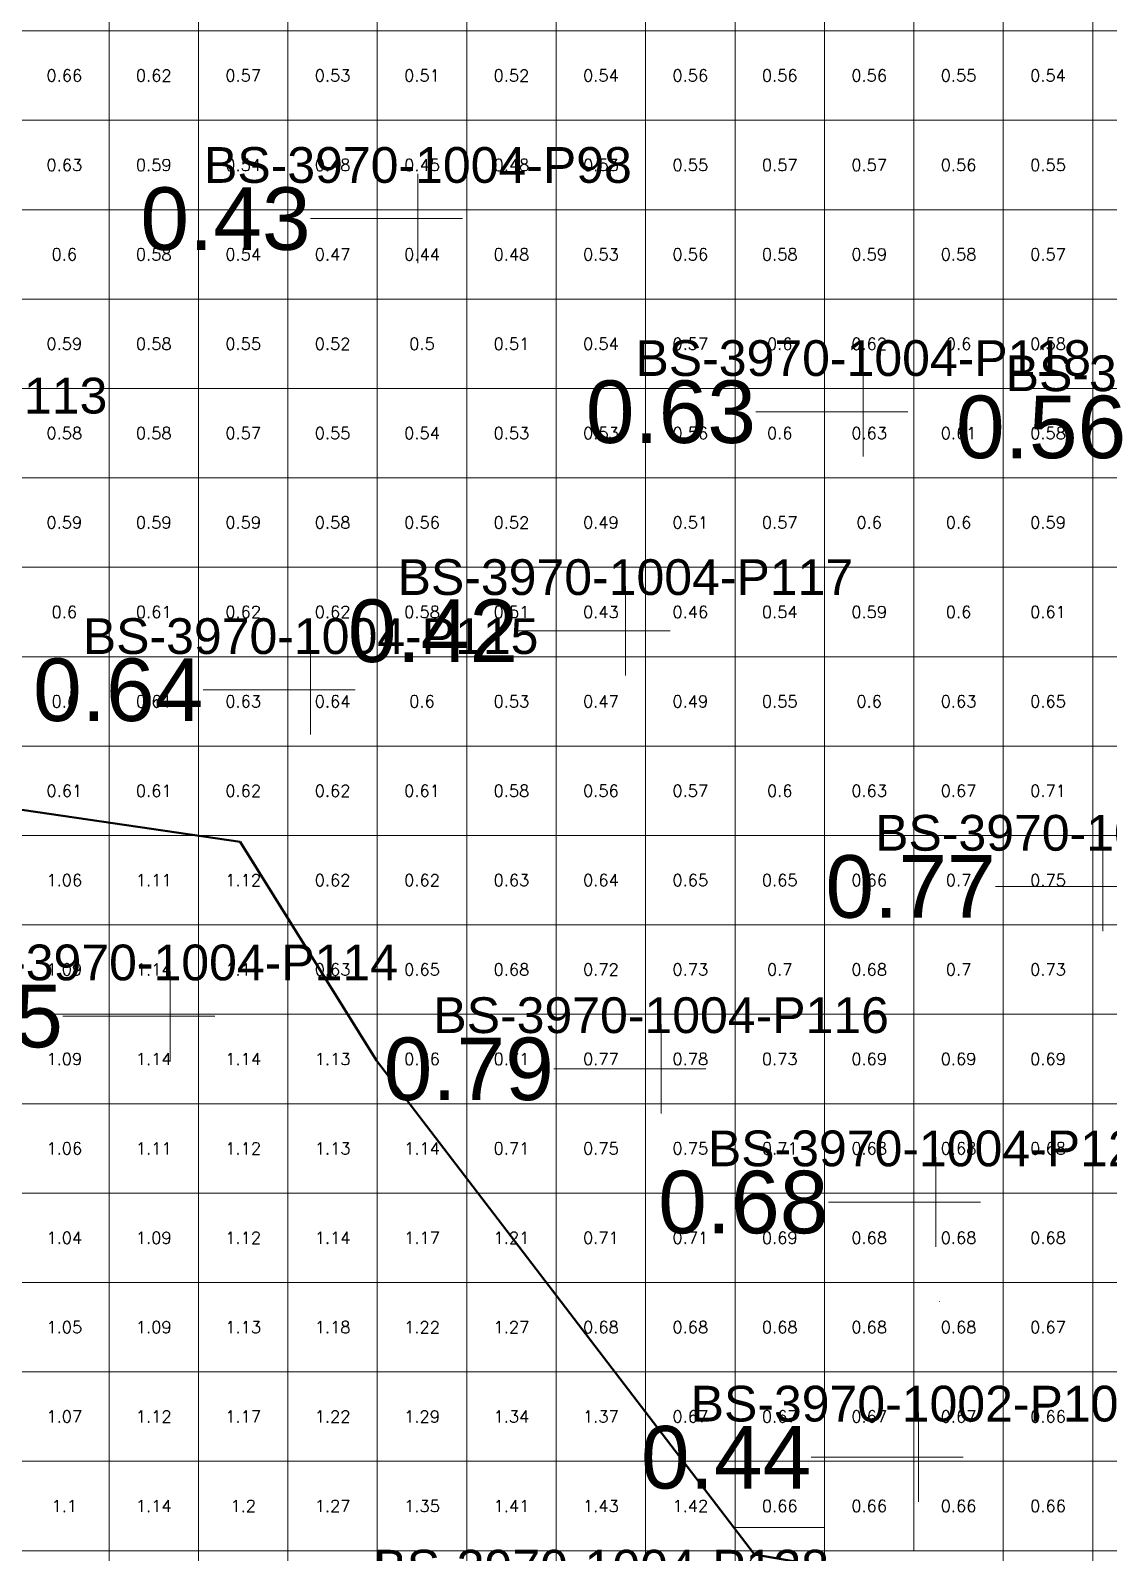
# Model space of a CAD drawing. Header units: inches. Extents: x 469775 to 470079, y 4349683 to 4349873.
# Drawn here: x 469829.49 to 469841.54, y 4349745.12 to 4349762.14 of the extents above; entities that cross this region are included whole.
import ezdxf
from ezdxf.enums import TextEntityAlignment as Align

# ---------------------------------------------------------------- set-up
doc = ezdxf.new("R2010")
doc.units = ezdxf.units.IN
doc.header["$MEASUREMENT"] = 0
for name, color, linetype, lineweight in [('点', 7, 'Continuous', 0), ('爆区方格网', 7, 'Continuous', 0), ('线条', 7, 'Continuous', 0), ('钻孔', 7, 'Continuous', 0)]:
    doc.layers.add(name, color=color, linetype=linetype, lineweight=lineweight)
doc.styles.add('3dmine_textStyle_1', font='txt.shx', dxfattribs={"height": 1, "bigfont": 'gbcbig.shx'})
doc.styles.add('3dmine_textStyle_2', font='arial.ttf', dxfattribs={"height": 1})

msp = doc.modelspace()

# ---------------------------------------------------------------- hatches: boundary and pattern name
at = {"layer": '钻孔', "linetype": 'Continuous', "lineweight": 0, "true_color": 0x808080, "extrusion": (0, 1, 0)}
for points in [[(-469834.82, 3959.75), (-469833.82, 3959.75), (-469833.82, 3972.75), (-469834.82, 3972.75)], [(-469837.14, 3960.41), (-469836.14, 3960.41), (-469836.14, 3972.41), (-469837.14, 3972.41)], [(-469840.417, 3960.388), (-469839.417, 3960.388), (-469839.417, 3972.388), (-469840.417, 3972.388)]]:
    msp.add_hatch(color=8, dxfattribs=at).paths.add_polyline_path(points, flags=0)
at = {"layer": '钻孔', "linetype": 'Continuous', "lineweight": 0, "true_color": 0x00ffff, "extrusion": (0, 1, 0)}
for points in [[(-469839.8, 3959.6), (-469838.8, 3959.6), (-469838.8, 3972.6), (-469839.8, 3972.6)], [(-469833.62, 3960.09), (-469832.62, 3960.09), (-469832.62, 3973.09), (-469833.62, 3973.09)], [(-469842.48, 3960.38), (-469841.48, 3960.38), (-469841.48, 3972.38), (-469842.48, 3972.38)], [(-469837.54, 3959.97), (-469836.54, 3959.97), (-469836.54, 3972.97), (-469837.54, 3972.97)], [(-469840.61, 3960.49), (-469839.61, 3960.49), (-469839.61, 3972.49), (-469840.61, 3972.49)]]:
    msp.add_hatch(color=4, dxfattribs=at).paths.add_polyline_path(points, flags=0)
at = {"layer": '钻孔', "linetype": 'Continuous', "lineweight": 0, "true_color": 0x0000ff, "extrusion": (0, 1, 0)}
msp.add_hatch(color=5, dxfattribs=at).paths.add_polyline_path([(-469832.05, 3959.78), (-469831.05, 3959.78), (-469831.05, 3972.78), (-469832.05, 3972.78)], flags=0)

# ---------------------------------------------------------------- linework, layer by layer
at = {"color": 5, "linetype": 'Continuous', "lineweight": 50, "elevation": 1987.297}
msp.add_lwpolyline([(469808.467, 4349758.645), (469817.134, 4349758.797), (469824.272, 4349756.124), (469828.701, 4349753.527), (469831.831, 4349753.068), (469833.358, 4349750.622), (469837.582, 4349745.099), (469842.228, 4349744.294), (469848.28, 4349752.862), (469855.658, 4349756.452), (469851.682, 4349759.72), (469853.994, 4349765.649), (469852.242, 4349767.401), (469842.005, 4349764.839), (469836.359, 4349766.411), (469832.229, 4349766.357), (469826.099, 4349763.33), (469820.476, 4349762.487), (469821.961, 4349767.803), (469817.208, 4349769.309), (469811.803, 4349766.383), (469805.674, 4349763.484)], dxfattribs=at)
at = {"color": 5, "linetype": 'Continuous', "lineweight": 0, "elevation": 1987.297}
msp.add_lwpolyline([(469808.467, 4349758.645), (469806.711, 4349755.398), (469810.454, 4349754.359), (469815.661, 4349753.368), (469816.901, 4349750.392), (469820.435, 4349748.718), (469826.447, 4349749.059), (469830.409, 4349743.046), (469833.538, 4349743.132), (469836.404, 4349743.299), (469837.582, 4349745.099), (469833.358, 4349750.622), (469831.831, 4349753.068), (469828.701, 4349753.527), (469824.551, 4349755.961), (469819.322, 4349757.977), (469817.134, 4349758.797), (469808.467, 4349758.645), (469808.467, 4349758.645)], dxfattribs=at)
at = {"color": 7, "linetype": 'Continuous', "lineweight": 0, "elevation": 1992.432}
msp.add_lwpolyline([(469839.653, 4349747.928), (469839.649, 4349747.929)], dxfattribs=at)
at = {"layer": '点', "color": 138, "linetype": 'Continuous', "lineweight": 0, "true_color": 0x004c4c}
for points, elevation in [([(469833.82, 4349759.54), (469833.82, 4349760.54)], 3972.75), ([(469834.32, 4349760.04), (469833.32, 4349760.04)], 3972.75), ([(469838.8, 4349757.38), (469838.8, 4349758.38)], 3972.6), ([(469839.3, 4349757.88), (469838.3, 4349757.88)], 3972.6), ([(469836.14, 4349754.93), (469836.14, 4349755.93)], 3972.41), ([(469836.64, 4349755.43), (469835.64, 4349755.43)], 3972.41), ([(469832.62, 4349754.27), (469832.62, 4349755.27)], 3973.09), ([(469833.12, 4349754.77), (469832.12, 4349754.77)], 3973.09), ([(469841.48, 4349752.07), (469841.48, 4349753.07)], 3972.38), ([(469841.98, 4349752.57), (469840.98, 4349752.57)], 3972.38), ([(469831.05, 4349750.62), (469831.05, 4349751.62)], 3972.78), ([(469831.55, 4349751.12), (469830.55, 4349751.12)], 3972.78), ([(469836.54, 4349750.03), (469836.54, 4349751.03)], 3972.97), ([(469837.04, 4349750.53), (469836.04, 4349750.53)], 3972.97), ([(469839.61, 4349748.54), (469839.61, 4349749.54)], 3972.49), ([(469840.11, 4349749.04), (469839.11, 4349749.04)], 3972.49), ([(469839.417, 4349745.685), (469839.417, 4349746.685)], 3972.388), ([(469839.917, 4349746.185), (469838.917, 4349746.185)], 3972.388)]:
    msp.add_lwpolyline(points, dxfattribs=dict(at, elevation=elevation))
at = {"layer": '爆区方格网', "color": 4, "linetype": 'Continuous', "lineweight": 0, "true_color": 0x00ffff, "elevation": 3972.76}
for points in [[(469830.366, 4349762.14), (469829.366, 4349762.14), (469829.366, 4349763.14), (469830.366, 4349763.14), (469830.366, 4349762.14)], [(469830.366, 4349758.14), (469829.366, 4349758.14), (469829.366, 4349759.14), (469830.366, 4349759.14), (469830.366, 4349758.14)], [(469830.366, 4349757.14), (469829.366, 4349757.14), (469829.366, 4349758.14), (469830.366, 4349758.14), (469830.366, 4349757.14)], [(469831.366, 4349757.14), (469830.366, 4349757.14), (469830.366, 4349758.14), (469831.366, 4349758.14), (469831.366, 4349757.14)], [(469832.366, 4349757.14), (469831.366, 4349757.14), (469831.366, 4349758.14), (469832.366, 4349758.14), (469832.366, 4349757.14)], [(469830.366, 4349756.14), (469829.366, 4349756.14), (469829.366, 4349757.14), (469830.366, 4349757.14), (469830.366, 4349756.14)], [(469831.366, 4349756.14), (469830.366, 4349756.14), (469830.366, 4349757.14), (469831.366, 4349757.14), (469831.366, 4349756.14)], [(469832.366, 4349756.14), (469831.366, 4349756.14), (469831.366, 4349757.14), (469832.366, 4349757.14), (469832.366, 4349756.14)], [(469833.366, 4349756.14), (469832.366, 4349756.14), (469832.366, 4349757.14), (469833.366, 4349757.14), (469833.366, 4349756.14)], [(469830.366, 4349755.14), (469829.366, 4349755.14), (469829.366, 4349756.14), (469830.366, 4349756.14), (469830.366, 4349755.14)], [(469831.366, 4349755.14), (469830.366, 4349755.14), (469830.366, 4349756.14), (469831.366, 4349756.14), (469831.366, 4349755.14)], [(469832.366, 4349755.14), (469831.366, 4349755.14), (469831.366, 4349756.14), (469832.366, 4349756.14), (469832.366, 4349755.14)], [(469833.366, 4349755.14), (469832.366, 4349755.14), (469832.366, 4349756.14), (469833.366, 4349756.14), (469833.366, 4349755.14)], [(469830.366, 4349754.14), (469829.366, 4349754.14), (469829.366, 4349755.14), (469830.366, 4349755.14), (469830.366, 4349754.14)], [(469831.366, 4349754.14), (469830.366, 4349754.14), (469830.366, 4349755.14), (469831.366, 4349755.14), (469831.366, 4349754.14)], [(469832.366, 4349754.14), (469831.366, 4349754.14), (469831.366, 4349755.14), (469832.366, 4349755.14), (469832.366, 4349754.14)], [(469833.366, 4349754.14), (469832.366, 4349754.14), (469832.366, 4349755.14), (469833.366, 4349755.14), (469833.366, 4349754.14)], [(469830.366, 4349753.14), (469829.366, 4349753.14), (469829.366, 4349754.14), (469830.366, 4349754.14), (469830.366, 4349753.14)], [(469831.366, 4349753.14), (469830.366, 4349753.14), (469830.366, 4349754.14), (469831.366, 4349754.14), (469831.366, 4349753.14)], [(469832.366, 4349753.14), (469831.366, 4349753.14), (469831.366, 4349754.14), (469832.366, 4349754.14), (469832.366, 4349753.14)], [(469833.366, 4349753.14), (469832.366, 4349753.14), (469832.366, 4349754.14), (469833.366, 4349754.14), (469833.366, 4349753.14)], [(469833.366, 4349752.14), (469832.366, 4349752.14), (469832.366, 4349753.14), (469833.366, 4349753.14), (469833.366, 4349752.14)], [(469833.366, 4349751.14), (469832.366, 4349751.14), (469832.366, 4349752.14), (469833.366, 4349752.14), (469833.366, 4349751.14)], [(469834.366, 4349750.14), (469833.366, 4349750.14), (469833.366, 4349751.14), (469834.366, 4349751.14), (469834.366, 4349750.14)], [(469835.366, 4349750.14), (469834.366, 4349750.14), (469834.366, 4349751.14), (469835.366, 4349751.14), (469835.366, 4349750.14)], [(469836.366, 4349750.14), (469835.366, 4349750.14), (469835.366, 4349751.14), (469836.366, 4349751.14), (469836.366, 4349750.14)], [(469837.366, 4349750.14), (469836.366, 4349750.14), (469836.366, 4349751.14), (469837.366, 4349751.14), (469837.366, 4349750.14)], [(469838.366, 4349750.14), (469837.366, 4349750.14), (469837.366, 4349751.14), (469838.366, 4349751.14), (469838.366, 4349750.14)], [(469839.366, 4349750.14), (469838.366, 4349750.14), (469838.366, 4349751.14), (469839.366, 4349751.14), (469839.366, 4349750.14)], [(469840.366, 4349750.14), (469839.366, 4349750.14), (469839.366, 4349751.14), (469840.366, 4349751.14), (469840.366, 4349750.14)], [(469841.366, 4349750.14), (469840.366, 4349750.14), (469840.366, 4349751.14), (469841.366, 4349751.14), (469841.366, 4349750.14)], [(469835.366, 4349749.14), (469834.366, 4349749.14), (469834.366, 4349750.14), (469835.366, 4349750.14), (469835.366, 4349749.14)], [(469836.366, 4349749.14), (469835.366, 4349749.14), (469835.366, 4349750.14), (469836.366, 4349750.14), (469836.366, 4349749.14)], [(469837.366, 4349749.14), (469836.366, 4349749.14), (469836.366, 4349750.14), (469837.366, 4349750.14), (469837.366, 4349749.14)], [(469838.366, 4349749.14), (469837.366, 4349749.14), (469837.366, 4349750.14), (469838.366, 4349750.14), (469838.366, 4349749.14)], [(469839.366, 4349749.14), (469838.366, 4349749.14), (469838.366, 4349750.14), (469839.366, 4349750.14), (469839.366, 4349749.14)], [(469840.366, 4349749.14), (469839.366, 4349749.14), (469839.366, 4349750.14), (469840.366, 4349750.14), (469840.366, 4349749.14)], [(469841.366, 4349749.14), (469840.366, 4349749.14), (469840.366, 4349750.14), (469841.366, 4349750.14), (469841.366, 4349749.14)], [(469842.366, 4349749.14), (469841.366, 4349749.14), (469841.366, 4349750.14), (469842.366, 4349750.14), (469842.366, 4349749.14)], [(469836.366, 4349748.14), (469835.366, 4349748.14), (469835.366, 4349749.14), (469836.366, 4349749.14), (469836.366, 4349748.14)], [(469837.366, 4349748.14), (469836.366, 4349748.14), (469836.366, 4349749.14), (469837.366, 4349749.14), (469837.366, 4349748.14)], [(469838.366, 4349748.14), (469837.366, 4349748.14), (469837.366, 4349749.14), (469838.366, 4349749.14), (469838.366, 4349748.14)], [(469839.366, 4349748.14), (469838.366, 4349748.14), (469838.366, 4349749.14), (469839.366, 4349749.14), (469839.366, 4349748.14)], [(469840.366, 4349748.14), (469839.366, 4349748.14), (469839.366, 4349749.14), (469840.366, 4349749.14), (469840.366, 4349748.14)], [(469841.366, 4349748.14), (469840.366, 4349748.14), (469840.366, 4349749.14), (469841.366, 4349749.14), (469841.366, 4349748.14)], [(469842.366, 4349748.14), (469841.366, 4349748.14), (469841.366, 4349749.14), (469842.366, 4349749.14), (469842.366, 4349748.14)], [(469836.366, 4349747.14), (469835.366, 4349747.14), (469835.366, 4349748.14), (469836.366, 4349748.14), (469836.366, 4349747.14)], [(469837.366, 4349747.14), (469836.366, 4349747.14), (469836.366, 4349748.14), (469837.366, 4349748.14), (469837.366, 4349747.14)], [(469838.366, 4349747.14), (469837.366, 4349747.14), (469837.366, 4349748.14), (469838.366, 4349748.14), (469838.366, 4349747.14)], [(469839.366, 4349747.14), (469838.366, 4349747.14), (469838.366, 4349748.14), (469839.366, 4349748.14), (469839.366, 4349747.14)], [(469840.366, 4349747.14), (469839.366, 4349747.14), (469839.366, 4349748.14), (469840.366, 4349748.14), (469840.366, 4349747.14)], [(469841.366, 4349747.14), (469840.366, 4349747.14), (469840.366, 4349748.14), (469841.366, 4349748.14), (469841.366, 4349747.14)], [(469842.366, 4349747.14), (469841.366, 4349747.14), (469841.366, 4349748.14), (469842.366, 4349748.14), (469842.366, 4349747.14)], [(469837.366, 4349746.14), (469836.366, 4349746.14), (469836.366, 4349747.14), (469837.366, 4349747.14), (469837.366, 4349746.14)], [(469838.366, 4349746.14), (469837.366, 4349746.14), (469837.366, 4349747.14), (469838.366, 4349747.14), (469838.366, 4349746.14)], [(469839.366, 4349746.14), (469838.366, 4349746.14), (469838.366, 4349747.14), (469839.366, 4349747.14), (469839.366, 4349746.14)], [(469840.366, 4349746.14), (469839.366, 4349746.14), (469839.366, 4349747.14), (469840.366, 4349747.14), (469840.366, 4349746.14)], [(469841.366, 4349746.14), (469840.366, 4349746.14), (469840.366, 4349747.14), (469841.366, 4349747.14), (469841.366, 4349746.14)], [(469842.366, 4349746.14), (469841.366, 4349746.14), (469841.366, 4349747.14), (469842.366, 4349747.14), (469842.366, 4349746.14)], [(469838.366, 4349745.14), (469837.366, 4349745.14), (469837.366, 4349746.14), (469838.366, 4349746.14), (469838.366, 4349745.14)], [(469839.366, 4349745.14), (469838.366, 4349745.14), (469838.366, 4349746.14), (469839.366, 4349746.14), (469839.366, 4349745.14)], [(469840.366, 4349745.14), (469839.366, 4349745.14), (469839.366, 4349746.14), (469840.366, 4349746.14), (469840.366, 4349745.14)], [(469841.366, 4349745.14), (469840.366, 4349745.14), (469840.366, 4349746.14), (469841.366, 4349746.14), (469841.366, 4349745.14)], [(469842.366, 4349745.14), (469841.366, 4349745.14), (469841.366, 4349746.14), (469842.366, 4349746.14), (469842.366, 4349745.14)], [(469841.366, 4349744.443), (469840.366, 4349744.616), (469840.366, 4349745.14), (469841.366, 4349745.14), (469841.366, 4349744.443)], [(469842.366, 4349744.49), (469842.228, 4349744.294), (469841.366, 4349744.443), (469841.366, 4349745.14), (469842.366, 4349745.14), (469842.366, 4349744.49)]]:
    msp.add_lwpolyline(points, dxfattribs=at)
at = {"layer": '爆区方格网', "color": 4, "linetype": 'Continuous', "lineweight": 0, "elevation": 3972.76}
for points in [[(469831.366, 4349762.14), (469830.366, 4349762.14), (469830.366, 4349763.14), (469831.366, 4349763.14), (469831.366, 4349762.14)], [(469832.366, 4349762.14), (469831.366, 4349762.14), (469831.366, 4349763.14), (469832.366, 4349763.14), (469832.366, 4349762.14)], [(469833.366, 4349762.14), (469832.366, 4349762.14), (469832.366, 4349763.14), (469833.366, 4349763.14), (469833.366, 4349762.14)], [(469834.366, 4349762.14), (469833.366, 4349762.14), (469833.366, 4349763.14), (469834.366, 4349763.14), (469834.366, 4349762.14)], [(469835.366, 4349762.14), (469834.366, 4349762.14), (469834.366, 4349763.14), (469835.366, 4349763.14), (469835.366, 4349762.14)], [(469836.366, 4349762.14), (469835.366, 4349762.14), (469835.366, 4349763.14), (469836.366, 4349763.14), (469836.366, 4349762.14)], [(469837.366, 4349762.14), (469836.366, 4349762.14), (469836.366, 4349763.14), (469837.366, 4349763.14), (469837.366, 4349762.14)], [(469838.366, 4349762.14), (469837.366, 4349762.14), (469837.366, 4349763.14), (469838.366, 4349763.14), (469838.366, 4349762.14)], [(469839.366, 4349762.14), (469838.366, 4349762.14), (469838.366, 4349763.14), (469839.366, 4349763.14), (469839.366, 4349762.14)], [(469840.366, 4349762.14), (469839.366, 4349762.14), (469839.366, 4349763.14), (469840.366, 4349763.14), (469840.366, 4349762.14)], [(469841.366, 4349762.14), (469840.366, 4349762.14), (469840.366, 4349763.14), (469841.366, 4349763.14), (469841.366, 4349762.14)], [(469842.366, 4349762.14), (469841.366, 4349762.14), (469841.366, 4349763.14), (469842.366, 4349763.14), (469842.366, 4349762.14)], [(469830.366, 4349761.14), (469829.366, 4349761.14), (469829.366, 4349762.14), (469830.366, 4349762.14), (469830.366, 4349761.14)], [(469831.366, 4349761.14), (469830.366, 4349761.14), (469830.366, 4349762.14), (469831.366, 4349762.14), (469831.366, 4349761.14)], [(469832.366, 4349761.14), (469831.366, 4349761.14), (469831.366, 4349762.14), (469832.366, 4349762.14), (469832.366, 4349761.14)], [(469833.366, 4349761.14), (469832.366, 4349761.14), (469832.366, 4349762.14), (469833.366, 4349762.14), (469833.366, 4349761.14)], [(469834.366, 4349761.14), (469833.366, 4349761.14), (469833.366, 4349762.14), (469834.366, 4349762.14), (469834.366, 4349761.14)], [(469835.366, 4349761.14), (469834.366, 4349761.14), (469834.366, 4349762.14), (469835.366, 4349762.14), (469835.366, 4349761.14)], [(469836.366, 4349761.14), (469835.366, 4349761.14), (469835.366, 4349762.14), (469836.366, 4349762.14), (469836.366, 4349761.14)], [(469837.366, 4349761.14), (469836.366, 4349761.14), (469836.366, 4349762.14), (469837.366, 4349762.14), (469837.366, 4349761.14)], [(469838.366, 4349761.14), (469837.366, 4349761.14), (469837.366, 4349762.14), (469838.366, 4349762.14), (469838.366, 4349761.14)], [(469839.366, 4349761.14), (469838.366, 4349761.14), (469838.366, 4349762.14), (469839.366, 4349762.14), (469839.366, 4349761.14)], [(469840.366, 4349761.14), (469839.366, 4349761.14), (469839.366, 4349762.14), (469840.366, 4349762.14), (469840.366, 4349761.14)], [(469841.366, 4349761.14), (469840.366, 4349761.14), (469840.366, 4349762.14), (469841.366, 4349762.14), (469841.366, 4349761.14)], [(469842.366, 4349761.14), (469841.366, 4349761.14), (469841.366, 4349762.14), (469842.366, 4349762.14), (469842.366, 4349761.14)], [(469830.366, 4349760.14), (469829.366, 4349760.14), (469829.366, 4349761.14), (469830.366, 4349761.14), (469830.366, 4349760.14)], [(469831.366, 4349760.14), (469830.366, 4349760.14), (469830.366, 4349761.14), (469831.366, 4349761.14), (469831.366, 4349760.14)], [(469832.366, 4349760.14), (469831.366, 4349760.14), (469831.366, 4349761.14), (469832.366, 4349761.14), (469832.366, 4349760.14)], [(469833.366, 4349760.14), (469832.366, 4349760.14), (469832.366, 4349761.14), (469833.366, 4349761.14), (469833.366, 4349760.14)], [(469834.366, 4349760.14), (469833.366, 4349760.14), (469833.366, 4349761.14), (469834.366, 4349761.14), (469834.366, 4349760.14)], [(469835.366, 4349760.14), (469834.366, 4349760.14), (469834.366, 4349761.14), (469835.366, 4349761.14), (469835.366, 4349760.14)], [(469836.366, 4349760.14), (469835.366, 4349760.14), (469835.366, 4349761.14), (469836.366, 4349761.14), (469836.366, 4349760.14)], [(469837.366, 4349760.14), (469836.366, 4349760.14), (469836.366, 4349761.14), (469837.366, 4349761.14), (469837.366, 4349760.14)], [(469838.366, 4349760.14), (469837.366, 4349760.14), (469837.366, 4349761.14), (469838.366, 4349761.14), (469838.366, 4349760.14)], [(469839.366, 4349760.14), (469838.366, 4349760.14), (469838.366, 4349761.14), (469839.366, 4349761.14), (469839.366, 4349760.14)], [(469840.366, 4349760.14), (469839.366, 4349760.14), (469839.366, 4349761.14), (469840.366, 4349761.14), (469840.366, 4349760.14)], [(469841.366, 4349760.14), (469840.366, 4349760.14), (469840.366, 4349761.14), (469841.366, 4349761.14), (469841.366, 4349760.14)], [(469842.366, 4349760.14), (469841.366, 4349760.14), (469841.366, 4349761.14), (469842.366, 4349761.14), (469842.366, 4349760.14)], [(469830.366, 4349759.14), (469829.366, 4349759.14), (469829.366, 4349760.14), (469830.366, 4349760.14), (469830.366, 4349759.14)], [(469831.366, 4349759.14), (469830.366, 4349759.14), (469830.366, 4349760.14), (469831.366, 4349760.14), (469831.366, 4349759.14)], [(469832.366, 4349759.14), (469831.366, 4349759.14), (469831.366, 4349760.14), (469832.366, 4349760.14), (469832.366, 4349759.14)], [(469833.366, 4349759.14), (469832.366, 4349759.14), (469832.366, 4349760.14), (469833.366, 4349760.14), (469833.366, 4349759.14)], [(469834.366, 4349759.14), (469833.366, 4349759.14), (469833.366, 4349760.14), (469834.366, 4349760.14), (469834.366, 4349759.14)], [(469835.366, 4349759.14), (469834.366, 4349759.14), (469834.366, 4349760.14), (469835.366, 4349760.14), (469835.366, 4349759.14)], [(469836.366, 4349759.14), (469835.366, 4349759.14), (469835.366, 4349760.14), (469836.366, 4349760.14), (469836.366, 4349759.14)], [(469837.366, 4349759.14), (469836.366, 4349759.14), (469836.366, 4349760.14), (469837.366, 4349760.14), (469837.366, 4349759.14)], [(469838.366, 4349759.14), (469837.366, 4349759.14), (469837.366, 4349760.14), (469838.366, 4349760.14), (469838.366, 4349759.14)], [(469839.366, 4349759.14), (469838.366, 4349759.14), (469838.366, 4349760.14), (469839.366, 4349760.14), (469839.366, 4349759.14)], [(469840.366, 4349759.14), (469839.366, 4349759.14), (469839.366, 4349760.14), (469840.366, 4349760.14), (469840.366, 4349759.14)], [(469841.366, 4349759.14), (469840.366, 4349759.14), (469840.366, 4349760.14), (469841.366, 4349760.14), (469841.366, 4349759.14)], [(469842.366, 4349759.14), (469841.366, 4349759.14), (469841.366, 4349760.14), (469842.366, 4349760.14), (469842.366, 4349759.14)], [(469831.366, 4349758.14), (469830.366, 4349758.14), (469830.366, 4349759.14), (469831.366, 4349759.14), (469831.366, 4349758.14)], [(469832.366, 4349758.14), (469831.366, 4349758.14), (469831.366, 4349759.14), (469832.366, 4349759.14), (469832.366, 4349758.14)], [(469833.366, 4349758.14), (469832.366, 4349758.14), (469832.366, 4349759.14), (469833.366, 4349759.14), (469833.366, 4349758.14)], [(469834.366, 4349758.14), (469833.366, 4349758.14), (469833.366, 4349759.14), (469834.366, 4349759.14), (469834.366, 4349758.14)], [(469835.366, 4349758.14), (469834.366, 4349758.14), (469834.366, 4349759.14), (469835.366, 4349759.14), (469835.366, 4349758.14)], [(469836.366, 4349758.14), (469835.366, 4349758.14), (469835.366, 4349759.14), (469836.366, 4349759.14), (469836.366, 4349758.14)], [(469837.366, 4349758.14), (469836.366, 4349758.14), (469836.366, 4349759.14), (469837.366, 4349759.14), (469837.366, 4349758.14)], [(469838.366, 4349758.14), (469837.366, 4349758.14), (469837.366, 4349759.14), (469838.366, 4349759.14), (469838.366, 4349758.14)], [(469839.366, 4349758.14), (469838.366, 4349758.14), (469838.366, 4349759.14), (469839.366, 4349759.14), (469839.366, 4349758.14)], [(469840.366, 4349758.14), (469839.366, 4349758.14), (469839.366, 4349759.14), (469840.366, 4349759.14), (469840.366, 4349758.14)], [(469841.366, 4349758.14), (469840.366, 4349758.14), (469840.366, 4349759.14), (469841.366, 4349759.14), (469841.366, 4349758.14)], [(469842.366, 4349758.14), (469841.366, 4349758.14), (469841.366, 4349759.14), (469842.366, 4349759.14), (469842.366, 4349758.14)], [(469833.366, 4349757.14), (469832.366, 4349757.14), (469832.366, 4349758.14), (469833.366, 4349758.14), (469833.366, 4349757.14)], [(469834.366, 4349757.14), (469833.366, 4349757.14), (469833.366, 4349758.14), (469834.366, 4349758.14), (469834.366, 4349757.14)], [(469835.366, 4349757.14), (469834.366, 4349757.14), (469834.366, 4349758.14), (469835.366, 4349758.14), (469835.366, 4349757.14)], [(469836.366, 4349757.14), (469835.366, 4349757.14), (469835.366, 4349758.14), (469836.366, 4349758.14), (469836.366, 4349757.14)], [(469837.366, 4349757.14), (469836.366, 4349757.14), (469836.366, 4349758.14), (469837.366, 4349758.14), (469837.366, 4349757.14)], [(469838.366, 4349757.14), (469837.366, 4349757.14), (469837.366, 4349758.14), (469838.366, 4349758.14), (469838.366, 4349757.14)], [(469839.366, 4349757.14), (469838.366, 4349757.14), (469838.366, 4349758.14), (469839.366, 4349758.14), (469839.366, 4349757.14)], [(469840.366, 4349757.14), (469839.366, 4349757.14), (469839.366, 4349758.14), (469840.366, 4349758.14), (469840.366, 4349757.14)], [(469841.366, 4349757.14), (469840.366, 4349757.14), (469840.366, 4349758.14), (469841.366, 4349758.14), (469841.366, 4349757.14)], [(469842.366, 4349757.14), (469841.366, 4349757.14), (469841.366, 4349758.14), (469842.366, 4349758.14), (469842.366, 4349757.14)], [(469834.366, 4349756.14), (469833.366, 4349756.14), (469833.366, 4349757.14), (469834.366, 4349757.14), (469834.366, 4349756.14)], [(469835.366, 4349756.14), (469834.366, 4349756.14), (469834.366, 4349757.14), (469835.366, 4349757.14), (469835.366, 4349756.14)], [(469836.366, 4349756.14), (469835.366, 4349756.14), (469835.366, 4349757.14), (469836.366, 4349757.14), (469836.366, 4349756.14)], [(469837.366, 4349756.14), (469836.366, 4349756.14), (469836.366, 4349757.14), (469837.366, 4349757.14), (469837.366, 4349756.14)], [(469838.366, 4349756.14), (469837.366, 4349756.14), (469837.366, 4349757.14), (469838.366, 4349757.14), (469838.366, 4349756.14)], [(469839.366, 4349756.14), (469838.366, 4349756.14), (469838.366, 4349757.14), (469839.366, 4349757.14), (469839.366, 4349756.14)], [(469840.366, 4349756.14), (469839.366, 4349756.14), (469839.366, 4349757.14), (469840.366, 4349757.14), (469840.366, 4349756.14)], [(469841.366, 4349756.14), (469840.366, 4349756.14), (469840.366, 4349757.14), (469841.366, 4349757.14), (469841.366, 4349756.14)], [(469842.366, 4349756.14), (469841.366, 4349756.14), (469841.366, 4349757.14), (469842.366, 4349757.14), (469842.366, 4349756.14)], [(469834.366, 4349755.14), (469833.366, 4349755.14), (469833.366, 4349756.14), (469834.366, 4349756.14), (469834.366, 4349755.14)], [(469835.366, 4349755.14), (469834.366, 4349755.14), (469834.366, 4349756.14), (469835.366, 4349756.14), (469835.366, 4349755.14)], [(469836.366, 4349755.14), (469835.366, 4349755.14), (469835.366, 4349756.14), (469836.366, 4349756.14), (469836.366, 4349755.14)], [(469837.366, 4349755.14), (469836.366, 4349755.14), (469836.366, 4349756.14), (469837.366, 4349756.14), (469837.366, 4349755.14)], [(469838.366, 4349755.14), (469837.366, 4349755.14), (469837.366, 4349756.14), (469838.366, 4349756.14), (469838.366, 4349755.14)], [(469839.366, 4349755.14), (469838.366, 4349755.14), (469838.366, 4349756.14), (469839.366, 4349756.14), (469839.366, 4349755.14)], [(469840.366, 4349755.14), (469839.366, 4349755.14), (469839.366, 4349756.14), (469840.366, 4349756.14), (469840.366, 4349755.14)], [(469841.366, 4349755.14), (469840.366, 4349755.14), (469840.366, 4349756.14), (469841.366, 4349756.14), (469841.366, 4349755.14)], [(469842.366, 4349755.14), (469841.366, 4349755.14), (469841.366, 4349756.14), (469842.366, 4349756.14), (469842.366, 4349755.14)], [(469834.366, 4349754.14), (469833.366, 4349754.14), (469833.366, 4349755.14), (469834.366, 4349755.14), (469834.366, 4349754.14)], [(469835.366, 4349754.14), (469834.366, 4349754.14), (469834.366, 4349755.14), (469835.366, 4349755.14), (469835.366, 4349754.14)], [(469836.366, 4349754.14), (469835.366, 4349754.14), (469835.366, 4349755.14), (469836.366, 4349755.14), (469836.366, 4349754.14)], [(469837.366, 4349754.14), (469836.366, 4349754.14), (469836.366, 4349755.14), (469837.366, 4349755.14), (469837.366, 4349754.14)], [(469838.366, 4349754.14), (469837.366, 4349754.14), (469837.366, 4349755.14), (469838.366, 4349755.14), (469838.366, 4349754.14)], [(469839.366, 4349754.14), (469838.366, 4349754.14), (469838.366, 4349755.14), (469839.366, 4349755.14), (469839.366, 4349754.14)], [(469840.366, 4349754.14), (469839.366, 4349754.14), (469839.366, 4349755.14), (469840.366, 4349755.14), (469840.366, 4349754.14)], [(469841.366, 4349754.14), (469840.366, 4349754.14), (469840.366, 4349755.14), (469841.366, 4349755.14), (469841.366, 4349754.14)], [(469842.366, 4349754.14), (469841.366, 4349754.14), (469841.366, 4349755.14), (469842.366, 4349755.14), (469842.366, 4349754.14)], [(469834.366, 4349753.14), (469833.366, 4349753.14), (469833.366, 4349754.14), (469834.366, 4349754.14), (469834.366, 4349753.14)], [(469835.366, 4349753.14), (469834.366, 4349753.14), (469834.366, 4349754.14), (469835.366, 4349754.14), (469835.366, 4349753.14)], [(469836.366, 4349753.14), (469835.366, 4349753.14), (469835.366, 4349754.14), (469836.366, 4349754.14), (469836.366, 4349753.14)], [(469837.366, 4349753.14), (469836.366, 4349753.14), (469836.366, 4349754.14), (469837.366, 4349754.14), (469837.366, 4349753.14)], [(469838.366, 4349753.14), (469837.366, 4349753.14), (469837.366, 4349754.14), (469838.366, 4349754.14), (469838.366, 4349753.14)], [(469839.366, 4349753.14), (469838.366, 4349753.14), (469838.366, 4349754.14), (469839.366, 4349754.14), (469839.366, 4349753.14)], [(469840.366, 4349753.14), (469839.366, 4349753.14), (469839.366, 4349754.14), (469840.366, 4349754.14), (469840.366, 4349753.14)], [(469841.366, 4349753.14), (469840.366, 4349753.14), (469840.366, 4349754.14), (469841.366, 4349754.14), (469841.366, 4349753.14)], [(469842.366, 4349753.14), (469841.366, 4349753.14), (469841.366, 4349754.14), (469842.366, 4349754.14), (469842.366, 4349753.14)], [(469834.366, 4349752.14), (469833.366, 4349752.14), (469833.366, 4349753.14), (469834.366, 4349753.14), (469834.366, 4349752.14)], [(469835.366, 4349752.14), (469834.366, 4349752.14), (469834.366, 4349753.14), (469835.366, 4349753.14), (469835.366, 4349752.14)], [(469836.366, 4349752.14), (469835.366, 4349752.14), (469835.366, 4349753.14), (469836.366, 4349753.14), (469836.366, 4349752.14)], [(469837.366, 4349752.14), (469836.366, 4349752.14), (469836.366, 4349753.14), (469837.366, 4349753.14), (469837.366, 4349752.14)], [(469838.366, 4349752.14), (469837.366, 4349752.14), (469837.366, 4349753.14), (469838.366, 4349753.14), (469838.366, 4349752.14)], [(469839.366, 4349752.14), (469838.366, 4349752.14), (469838.366, 4349753.14), (469839.366, 4349753.14), (469839.366, 4349752.14)], [(469840.366, 4349752.14), (469839.366, 4349752.14), (469839.366, 4349753.14), (469840.366, 4349753.14), (469840.366, 4349752.14)], [(469841.366, 4349752.14), (469840.366, 4349752.14), (469840.366, 4349753.14), (469841.366, 4349753.14), (469841.366, 4349752.14)], [(469842.366, 4349752.14), (469841.366, 4349752.14), (469841.366, 4349753.14), (469842.366, 4349753.14), (469842.366, 4349752.14)], [(469834.366, 4349751.14), (469833.366, 4349751.14), (469833.366, 4349752.14), (469834.366, 4349752.14), (469834.366, 4349751.14)], [(469835.366, 4349751.14), (469834.366, 4349751.14), (469834.366, 4349752.14), (469835.366, 4349752.14), (469835.366, 4349751.14)], [(469836.366, 4349751.14), (469835.366, 4349751.14), (469835.366, 4349752.14), (469836.366, 4349752.14), (469836.366, 4349751.14)], [(469837.366, 4349751.14), (469836.366, 4349751.14), (469836.366, 4349752.14), (469837.366, 4349752.14), (469837.366, 4349751.14)], [(469838.366, 4349751.14), (469837.366, 4349751.14), (469837.366, 4349752.14), (469838.366, 4349752.14), (469838.366, 4349751.14)], [(469839.366, 4349751.14), (469838.366, 4349751.14), (469838.366, 4349752.14), (469839.366, 4349752.14), (469839.366, 4349751.14)], [(469840.366, 4349751.14), (469839.366, 4349751.14), (469839.366, 4349752.14), (469840.366, 4349752.14), (469840.366, 4349751.14)], [(469841.366, 4349751.14), (469840.366, 4349751.14), (469840.366, 4349752.14), (469841.366, 4349752.14), (469841.366, 4349751.14)], [(469842.366, 4349751.14), (469841.366, 4349751.14), (469841.366, 4349752.14), (469842.366, 4349752.14), (469842.366, 4349751.14)], [(469842.366, 4349750.14), (469841.366, 4349750.14), (469841.366, 4349751.14), (469842.366, 4349751.14), (469842.366, 4349750.14)]]:
    msp.add_lwpolyline(points, dxfattribs=at)
at = {"layer": '爆区方格网', "color": 5, "linetype": 'Continuous', "lineweight": 0, "elevation": 3969.96}
for points in [[(469830.366, 4349752.14), (469829.366, 4349752.14), (469829.366, 4349753.14), (469830.366, 4349753.14), (469830.366, 4349752.14)], [(469830.366, 4349751.14), (469829.366, 4349751.14), (469829.366, 4349752.14), (469830.366, 4349752.14), (469830.366, 4349751.14)], [(469831.366, 4349751.14), (469830.366, 4349751.14), (469830.366, 4349752.14), (469831.366, 4349752.14), (469831.366, 4349751.14)], [(469830.366, 4349750.14), (469829.366, 4349750.14), (469829.366, 4349751.14), (469830.366, 4349751.14), (469830.366, 4349750.14)], [(469831.366, 4349750.14), (469830.366, 4349750.14), (469830.366, 4349751.14), (469831.366, 4349751.14), (469831.366, 4349750.14)], [(469830.366, 4349749.14), (469829.366, 4349749.14), (469829.366, 4349750.14), (469830.366, 4349750.14), (469830.366, 4349749.14)], [(469831.366, 4349749.14), (469830.366, 4349749.14), (469830.366, 4349750.14), (469831.366, 4349750.14), (469831.366, 4349749.14)], [(469830.366, 4349748.14), (469829.366, 4349748.14), (469829.366, 4349749.14), (469830.366, 4349749.14), (469830.366, 4349748.14)], [(469831.366, 4349748.14), (469830.366, 4349748.14), (469830.366, 4349749.14), (469831.366, 4349749.14), (469831.366, 4349748.14)], [(469830.366, 4349747.14), (469829.366, 4349747.14), (469829.366, 4349748.14), (469830.366, 4349748.14), (469830.366, 4349747.14)], [(469831.366, 4349747.14), (469830.366, 4349747.14), (469830.366, 4349748.14), (469831.366, 4349748.14), (469831.366, 4349747.14)], [(469830.366, 4349746.14), (469829.366, 4349746.14), (469829.366, 4349747.14), (469830.366, 4349747.14), (469830.366, 4349746.14)]]:
    msp.add_lwpolyline(points, dxfattribs=at)
at = {"layer": '爆区方格网', "color": 5, "linetype": 'Continuous', "lineweight": 0, "true_color": 0x0000ff, "elevation": 3969.96}
for points in [[(469831.366, 4349752.14), (469830.366, 4349752.14), (469830.366, 4349753.14), (469831.366, 4349753.14), (469831.366, 4349752.14)], [(469832.366, 4349752.14), (469831.366, 4349752.14), (469831.366, 4349753.14), (469832.366, 4349753.14), (469832.366, 4349752.14)], [(469832.366, 4349751.14), (469831.366, 4349751.14), (469831.366, 4349752.14), (469832.366, 4349752.14), (469832.366, 4349751.14)], [(469832.366, 4349750.14), (469831.366, 4349750.14), (469831.366, 4349751.14), (469832.366, 4349751.14), (469832.366, 4349750.14)], [(469833.366, 4349750.14), (469832.366, 4349750.14), (469832.366, 4349751.14), (469833.366, 4349751.14), (469833.366, 4349750.14)], [(469832.366, 4349749.14), (469831.366, 4349749.14), (469831.366, 4349750.14), (469832.366, 4349750.14), (469832.366, 4349749.14)], [(469833.366, 4349749.14), (469832.366, 4349749.14), (469832.366, 4349750.14), (469833.366, 4349750.14), (469833.366, 4349749.14)], [(469834.366, 4349749.14), (469833.366, 4349749.14), (469833.366, 4349750.14), (469834.366, 4349750.14), (469834.366, 4349749.14)], [(469832.366, 4349748.14), (469831.366, 4349748.14), (469831.366, 4349749.14), (469832.366, 4349749.14), (469832.366, 4349748.14)], [(469833.366, 4349748.14), (469832.366, 4349748.14), (469832.366, 4349749.14), (469833.366, 4349749.14), (469833.366, 4349748.14)], [(469834.366, 4349748.14), (469833.366, 4349748.14), (469833.366, 4349749.14), (469834.366, 4349749.14), (469834.366, 4349748.14)], [(469835.366, 4349748.14), (469834.366, 4349748.14), (469834.366, 4349749.14), (469835.366, 4349749.14), (469835.366, 4349748.14)], [(469832.366, 4349747.14), (469831.366, 4349747.14), (469831.366, 4349748.14), (469832.366, 4349748.14), (469832.366, 4349747.14)], [(469833.366, 4349747.14), (469832.366, 4349747.14), (469832.366, 4349748.14), (469833.366, 4349748.14), (469833.366, 4349747.14)], [(469834.366, 4349747.14), (469833.366, 4349747.14), (469833.366, 4349748.14), (469834.366, 4349748.14), (469834.366, 4349747.14)], [(469835.366, 4349747.14), (469834.366, 4349747.14), (469834.366, 4349748.14), (469835.366, 4349748.14), (469835.366, 4349747.14)], [(469831.366, 4349746.14), (469830.366, 4349746.14), (469830.366, 4349747.14), (469831.366, 4349747.14), (469831.366, 4349746.14)], [(469832.366, 4349746.14), (469831.366, 4349746.14), (469831.366, 4349747.14), (469832.366, 4349747.14), (469832.366, 4349746.14)], [(469833.366, 4349746.14), (469832.366, 4349746.14), (469832.366, 4349747.14), (469833.366, 4349747.14), (469833.366, 4349746.14)], [(469834.366, 4349746.14), (469833.366, 4349746.14), (469833.366, 4349747.14), (469834.366, 4349747.14), (469834.366, 4349746.14)], [(469835.366, 4349746.14), (469834.366, 4349746.14), (469834.366, 4349747.14), (469835.366, 4349747.14), (469835.366, 4349746.14)], [(469836.366, 4349746.14), (469835.366, 4349746.14), (469835.366, 4349747.14), (469836.366, 4349747.14), (469836.366, 4349746.14)], [(469830.366, 4349745.14), (469829.366, 4349745.14), (469829.366, 4349746.14), (469830.366, 4349746.14), (469830.366, 4349745.14)], [(469831.366, 4349745.14), (469830.366, 4349745.14), (469830.366, 4349746.14), (469831.366, 4349746.14), (469831.366, 4349745.14)], [(469832.366, 4349745.14), (469831.366, 4349745.14), (469831.366, 4349746.14), (469832.366, 4349746.14), (469832.366, 4349745.14)], [(469833.366, 4349745.14), (469832.366, 4349745.14), (469832.366, 4349746.14), (469833.366, 4349746.14), (469833.366, 4349745.14)], [(469834.366, 4349745.14), (469833.366, 4349745.14), (469833.366, 4349746.14), (469834.366, 4349746.14), (469834.366, 4349745.14)], [(469835.366, 4349745.14), (469834.366, 4349745.14), (469834.366, 4349746.14), (469835.366, 4349746.14), (469835.366, 4349745.14)], [(469836.366, 4349745.14), (469835.366, 4349745.14), (469835.366, 4349746.14), (469836.366, 4349746.14), (469836.366, 4349745.14)], [(469837.366, 4349745.14), (469836.366, 4349745.14), (469836.366, 4349746.14), (469837.366, 4349746.14), (469837.366, 4349745.14)], [(469831.366, 4349744.14), (469830.366, 4349744.14), (469830.366, 4349745.14), (469831.366, 4349745.14), (469831.366, 4349744.14)], [(469832.366, 4349744.14), (469831.366, 4349744.14), (469831.366, 4349745.14), (469832.366, 4349745.14), (469832.366, 4349744.14)], [(469833.366, 4349744.14), (469832.366, 4349744.14), (469832.366, 4349745.14), (469833.366, 4349745.14), (469833.366, 4349744.14)], [(469834.366, 4349744.14), (469833.366, 4349744.14), (469833.366, 4349745.14), (469834.366, 4349745.14), (469834.366, 4349744.14)], [(469835.366, 4349744.14), (469834.366, 4349744.14), (469834.366, 4349745.14), (469835.366, 4349745.14), (469835.366, 4349744.14)], [(469836.366, 4349744.14), (469835.366, 4349744.14), (469835.366, 4349745.14), (469836.366, 4349745.14), (469836.366, 4349744.14)], [(469837.366, 4349744.769), (469837.141, 4349744.424), (469836.955, 4349744.14), (469836.366, 4349744.14), (469836.366, 4349745.14), (469837.366, 4349745.14), (469837.366, 4349744.769)]]:
    msp.add_lwpolyline(points, dxfattribs=at)
at = {"layer": '爆区方格网', "color": 1, "linetype": 'Continuous', "lineweight": 0, "true_color": 0xff0000, "elevation": 3970.45}
msp.add_lwpolyline([(469838.366, 4349744.398), (469837.366, 4349744.398), (469837.366, 4349744.769), (469837.582, 4349745.099), (469837.366, 4349744.769), (469837.366, 4349745.398), (469838.366, 4349745.398), (469838.366, 4349744.398)], dxfattribs=at)
at = {"layer": '线条', "color": 138, "linetype": 'Continuous', "lineweight": 0, "true_color": 0x004c4c}
for points, elevation in [([(469833.82, 4349760.04), (469833.82, 4349760.04), (469833.82, 4349760.04)], 3972.75), ([(469838.8, 4349757.88), (469838.8, 4349757.88), (469838.8, 4349757.88)], 3972.6), ([(469836.14, 4349755.43), (469836.14, 4349755.43), (469836.14, 4349755.43)], 3972.41), ([(469832.62, 4349754.77), (469832.62, 4349754.77), (469832.62, 4349754.77)], 3973.09), ([(469841.48, 4349752.57), (469841.48, 4349752.57), (469841.48, 4349752.57)], 3972.38), ([(469831.05, 4349751.12), (469831.05, 4349751.12), (469831.05, 4349751.12)], 3972.78), ([(469836.54, 4349750.53), (469836.54, 4349750.53), (469836.54, 4349750.53)], 3972.97), ([(469839.61, 4349749.04), (469839.61, 4349749.04), (469839.61, 4349749.04)], 3972.49), ([(469839.417, 4349746.185), (469839.417, 4349746.185), (469839.417, 4349746.185)], 3972.388)]:
    msp.add_lwpolyline(points, dxfattribs=dict(at, elevation=elevation))
at = {"layer": '钻孔', "color": 8, "linetype": 'Continuous', "lineweight": 0, "true_color": 0x808080}
for points, elevation in [([(469833.82, 4349760.04), (469832.62, 4349760.04)], 3972.75), ([(469833.82, 4349760.04), (469832.62, 4349760.04)], 3959.75), ([(469836.14, 4349755.43), (469834.94, 4349755.43)], 3972.41), ([(469836.14, 4349755.43), (469834.94, 4349755.43)], 3960.41), ([(469839.417, 4349746.185), (469838.217, 4349746.185)], 3972.388), ([(469839.417, 4349746.185), (469838.217, 4349746.185)], 3960.388)]:
    msp.add_lwpolyline(points, dxfattribs=dict(at, elevation=elevation))
at = {"layer": '钻孔', "color": 4, "linetype": 'Continuous', "lineweight": 0, "true_color": 0x00ffff}
for points, elevation in [([(469838.8, 4349757.88), (469837.6, 4349757.88)], 3972.6), ([(469838.8, 4349757.88), (469837.6, 4349757.88)], 3959.6), ([(469832.62, 4349754.77), (469831.42, 4349754.77)], 3973.09), ([(469832.62, 4349754.77), (469831.42, 4349754.77)], 3960.09), ([(469841.48, 4349752.57), (469840.28, 4349752.57)], 3972.38), ([(469841.48, 4349752.57), (469840.28, 4349752.57)], 3960.38), ([(469836.54, 4349750.53), (469835.34, 4349750.53)], 3972.97), ([(469836.54, 4349750.53), (469835.34, 4349750.53)], 3959.97), ([(469839.61, 4349749.04), (469838.41, 4349749.04)], 3972.49), ([(469839.61, 4349749.04), (469838.41, 4349749.04)], 3960.49)]:
    msp.add_lwpolyline(points, dxfattribs=dict(at, elevation=elevation))
at = {"layer": '钻孔', "color": 5, "linetype": 'Continuous', "lineweight": 0, "true_color": 0x0000ff}
for elevation in [3972.78, 3959.78]:
    msp.add_lwpolyline([(469831.05, 4349751.12), (469829.85, 4349751.12)], dxfattribs=dict(at, elevation=elevation))

# ---------------------------------------------------------------- texts
at = {"color": 4, "linetype": 'Continuous', "lineweight": 0, "style": '3dmine_textStyle_1'}
for s, p in [('0.66', (469829.866, 4349761.64, 3972.76)), ('0.62', (469830.866, 4349761.64, 3972.76)), ('0.57', (469831.866, 4349761.64, 3972.76)), ('0.53', (469832.866, 4349761.64, 3972.76)), ('0.51', (469833.866, 4349761.64, 3972.76)), ('0.52', (469834.866, 4349761.64, 3972.76)), ('0.54', (469835.866, 4349761.64, 3972.76)), ('0.56', (469836.866, 4349761.64, 3972.76)), ('0.56', (469837.866, 4349761.64, 3972.76)), ('0.56', (469838.866, 4349761.64, 3972.76)), ('0.55', (469839.866, 4349761.64, 3972.76)), ('0.54', (469840.866, 4349761.64, 3972.76)), ('0.63', (469829.866, 4349760.64, 3972.76)), ('0.59', (469830.866, 4349760.64, 3972.76)), ('0.54', (469831.866, 4349760.64, 3972.76)), ('0.48', (469832.866, 4349760.64, 3972.76)), ('0.45', (469833.866, 4349760.64, 3972.76)), ('0.48', (469834.866, 4349760.64, 3972.76)), ('0.53', (469835.866, 4349760.64, 3972.76)), ('0.55', (469836.866, 4349760.64, 3972.76)), ('0.57', (469837.866, 4349760.64, 3972.76)), ('0.57', (469838.866, 4349760.64, 3972.76)), ('0.56', (469839.866, 4349760.64, 3972.76)), ('0.55', (469840.866, 4349760.64, 3972.76)), ('0.58', (469830.866, 4349759.64, 3972.76)), ('0.54', (469831.866, 4349759.64, 3972.76)), ('0.47', (469832.866, 4349759.64, 3972.76)), ('0.44', (469833.866, 4349759.64, 3972.76)), ('0.48', (469834.866, 4349759.64, 3972.76)), ('0.53', (469835.866, 4349759.64, 3972.76)), ('0.56', (469836.866, 4349759.64, 3972.76)), ('0.58', (469837.866, 4349759.64, 3972.76)), ('0.59', (469838.866, 4349759.64, 3972.76)), ('0.58', (469839.866, 4349759.64, 3972.76)), ('0.57', (469840.866, 4349759.64, 3972.76)), ('0.55', (469831.866, 4349758.64, 3972.76)), ('0.52', (469832.866, 4349758.64, 3972.76)), ('0.5', (469833.866, 4349758.64, 3972.76)), ('0.51', (469834.866, 4349758.64, 3972.76)), ('0.54', (469835.866, 4349758.64, 3972.76)), ('0.57', (469836.866, 4349758.64, 3972.76)), ('0.6', (469837.866, 4349758.64, 3972.76)), ('0.62', (469838.866, 4349758.64, 3972.76)), ('0.6', (469839.866, 4349758.64, 3972.76)), ('0.58', (469840.866, 4349758.64, 3972.76)), ('0.54', (469833.866, 4349757.64, 3972.76)), ('0.53', (469834.866, 4349757.64, 3972.76)), ('0.53', (469835.866, 4349757.64, 3972.76)), ('0.56', (469836.866, 4349757.64, 3972.76)), ('0.6', (469837.866, 4349757.64, 3972.76)), ('0.63', (469838.866, 4349757.64, 3972.76)), ('0.61', (469839.866, 4349757.64, 3972.76)), ('0.58', (469840.866, 4349757.64, 3972.76)), ('0.56', (469833.866, 4349756.64, 3972.76)), ('0.52', (469834.866, 4349756.64, 3972.76)), ('0.49', (469835.866, 4349756.64, 3972.76)), ('0.51', (469836.866, 4349756.64, 3972.76)), ('0.57', (469837.866, 4349756.64, 3972.76)), ('0.6', (469838.866, 4349756.64, 3972.76)), ('0.6', (469839.866, 4349756.64, 3972.76)), ('0.59', (469840.866, 4349756.64, 3972.76)), ('0.58', (469833.866, 4349755.64, 3972.76)), ('0.51', (469834.866, 4349755.64, 3972.76)), ('0.43', (469835.866, 4349755.64, 3972.76)), ('0.46', (469836.866, 4349755.64, 3972.76)), ('0.54', (469837.866, 4349755.64, 3972.76)), ('0.59', (469838.866, 4349755.64, 3972.76)), ('0.6', (469839.866, 4349755.64, 3972.76)), ('0.61', (469840.866, 4349755.64, 3972.76)), ('0.6', (469833.866, 4349754.64, 3972.76)), ('0.53', (469834.866, 4349754.64, 3972.76)), ('0.47', (469835.866, 4349754.64, 3972.76)), ('0.49', (469836.866, 4349754.64, 3972.76)), ('0.55', (469837.866, 4349754.64, 3972.76)), ('0.6', (469838.866, 4349754.64, 3972.76)), ('0.63', (469839.866, 4349754.64, 3972.76)), ('0.65', (469840.866, 4349754.64, 3972.76)), ('0.61', (469833.866, 4349753.64, 3972.76)), ('0.58', (469834.866, 4349753.64, 3972.76)), ('0.56', (469835.866, 4349753.64, 3972.76)), ('0.57', (469836.866, 4349753.64, 3972.76)), ('0.6', (469837.866, 4349753.64, 3972.76)), ('0.63', (469838.866, 4349753.64, 3972.76)), ('0.67', (469839.866, 4349753.64, 3972.76)), ('0.71', (469840.866, 4349753.64, 3972.76)), ('0.62', (469833.866, 4349752.64, 3972.76)), ('0.63', (469834.866, 4349752.64, 3972.76)), ('0.64', (469835.866, 4349752.64, 3972.76)), ('0.65', (469836.866, 4349752.64, 3972.76)), ('0.65', (469837.866, 4349752.64, 3972.76)), ('0.66', (469838.866, 4349752.64, 3972.76)), ('0.7', (469839.866, 4349752.64, 3972.76)), ('0.75', (469840.866, 4349752.64, 3972.76))]:
    msp.add_text(s, height=0.1333, dxfattribs=at).set_placement(p, align=Align.MIDDLE_CENTER)
at = {"color": 4, "linetype": 'Continuous', "lineweight": 0, "true_color": 0x00ffff, "style": '3dmine_textStyle_1'}
for s, p in [('0.6', (469829.866, 4349759.64, 3972.76)), ('0.59', (469829.866, 4349758.64, 3972.76)), ('0.58', (469830.866, 4349758.64, 3972.76)), ('0.58', (469829.866, 4349757.64, 3972.76)), ('0.58', (469830.866, 4349757.64, 3972.76)), ('0.57', (469831.866, 4349757.64, 3972.76)), ('0.55', (469832.866, 4349757.64, 3972.76)), ('0.59', (469829.866, 4349756.64, 3972.76)), ('0.59', (469830.866, 4349756.64, 3972.76)), ('0.59', (469831.866, 4349756.64, 3972.76)), ('0.58', (469832.866, 4349756.64, 3972.76)), ('0.6', (469829.866, 4349755.64, 3972.76)), ('0.61', (469830.866, 4349755.64, 3972.76)), ('0.62', (469831.866, 4349755.64, 3972.76)), ('0.62', (469832.866, 4349755.64, 3972.76)), ('0.6', (469829.866, 4349754.64, 3972.76)), ('0.61', (469830.866, 4349754.64, 3972.76)), ('0.63', (469831.866, 4349754.64, 3972.76)), ('0.64', (469832.866, 4349754.64, 3972.76)), ('0.61', (469829.866, 4349753.64, 3972.76)), ('0.61', (469830.866, 4349753.64, 3972.76)), ('0.62', (469831.866, 4349753.64, 3972.76)), ('0.62', (469832.866, 4349753.64, 3972.76)), ('0.62', (469832.866, 4349752.64, 3972.76)), ('0.63', (469832.866, 4349751.64, 3972.76)), ('0.65', (469833.866, 4349751.64, 3972.76)), ('0.68', (469834.866, 4349751.64, 3972.76)), ('0.72', (469835.866, 4349751.64, 3972.76)), ('0.73', (469836.866, 4349751.64, 3972.76)), ('0.7', (469837.866, 4349751.64, 3972.76)), ('0.68', (469838.866, 4349751.64, 3972.76)), ('0.7', (469839.866, 4349751.64, 3972.76)), ('0.73', (469840.866, 4349751.64, 3972.76)), ('0.66', (469833.866, 4349750.64, 3972.76)), ('0.71', (469834.866, 4349750.64, 3972.76)), ('0.77', (469835.866, 4349750.64, 3972.76)), ('0.78', (469836.866, 4349750.64, 3972.76)), ('0.73', (469837.866, 4349750.64, 3972.76)), ('0.69', (469838.866, 4349750.64, 3972.76)), ('0.69', (469839.866, 4349750.64, 3972.76)), ('0.69', (469840.866, 4349750.64, 3972.76)), ('0.71', (469834.866, 4349749.64, 3972.76)), ('0.75', (469835.866, 4349749.64, 3972.76)), ('0.75', (469836.866, 4349749.64, 3972.76)), ('0.71', (469837.866, 4349749.64, 3972.76)), ('0.68', (469838.866, 4349749.64, 3972.76)), ('0.68', (469839.866, 4349749.64, 3972.76)), ('0.68', (469840.866, 4349749.64, 3972.76)), ('0.71', (469835.866, 4349748.64, 3972.76)), ('0.71', (469836.866, 4349748.64, 3972.76)), ('0.69', (469837.866, 4349748.64, 3972.76)), ('0.68', (469838.866, 4349748.64, 3972.76)), ('0.68', (469839.866, 4349748.64, 3972.76)), ('0.68', (469840.866, 4349748.64, 3972.76)), ('0.68', (469835.866, 4349747.64, 3972.76)), ('0.68', (469836.866, 4349747.64, 3972.76)), ('0.68', (469837.866, 4349747.64, 3972.76)), ('0.68', (469838.866, 4349747.64, 3972.76)), ('0.68', (469839.866, 4349747.64, 3972.76)), ('0.67', (469840.866, 4349747.64, 3972.76)), ('0.67', (469836.866, 4349746.64, 3972.76)), ('0.67', (469837.866, 4349746.64, 3972.76)), ('0.67', (469838.866, 4349746.64, 3972.76)), ('0.67', (469839.866, 4349746.64, 3972.76)), ('0.66', (469840.866, 4349746.64, 3972.76)), ('0.66', (469837.866, 4349745.64, 3972.76)), ('0.66', (469838.866, 4349745.64, 3972.76)), ('0.66', (469839.866, 4349745.64, 3972.76)), ('0.66', (469840.866, 4349745.64, 3972.76))]:
    msp.add_text(s, height=0.1333, dxfattribs=at).set_placement(p, align=Align.MIDDLE_CENTER)
at = {"color": 5, "linetype": 'Continuous', "lineweight": 0, "style": '3dmine_textStyle_1'}
for s, p in [('1.06', (469829.866, 4349752.64, 3969.96)), ('1.09', (469829.866, 4349751.64, 3969.96)), ('1.09', (469829.866, 4349750.64, 3969.96)), ('1.06', (469829.866, 4349749.64, 3969.96)), ('1.04', (469829.866, 4349748.64, 3969.96)), ('1.05', (469829.866, 4349747.64, 3969.96))]:
    msp.add_text(s, height=0.1333, dxfattribs=at).set_placement(p, align=Align.MIDDLE_CENTER)
at = {"color": 5, "linetype": 'Continuous', "lineweight": 0, "true_color": 0x0000ff, "style": '3dmine_textStyle_1'}
for s, p in [('1.11', (469830.866, 4349752.64, 3969.96)), ('1.12', (469831.866, 4349752.64, 3969.96)), ('1.14', (469830.866, 4349751.64, 3969.96)), ('1.14', (469831.866, 4349751.64, 3969.96)), ('1.14', (469830.866, 4349750.64, 3969.96)), ('1.14', (469831.866, 4349750.64, 3969.96)), ('1.13', (469832.866, 4349750.64, 3969.96)), ('1.11', (469830.866, 4349749.64, 3969.96)), ('1.12', (469831.866, 4349749.64, 3969.96)), ('1.13', (469832.866, 4349749.64, 3969.96)), ('1.14', (469833.866, 4349749.64, 3969.96)), ('1.09', (469830.866, 4349748.64, 3969.96)), ('1.12', (469831.866, 4349748.64, 3969.96)), ('1.14', (469832.866, 4349748.64, 3969.96)), ('1.17', (469833.866, 4349748.64, 3969.96)), ('1.21', (469834.866, 4349748.64, 3969.96)), ('1.09', (469830.866, 4349747.64, 3969.96)), ('1.13', (469831.866, 4349747.64, 3969.96)), ('1.18', (469832.866, 4349747.64, 3969.96)), ('1.22', (469833.866, 4349747.64, 3969.96)), ('1.27', (469834.866, 4349747.64, 3969.96)), ('1.07', (469829.866, 4349746.64, 3969.96)), ('1.12', (469830.866, 4349746.64, 3969.96)), ('1.17', (469831.866, 4349746.64, 3969.96)), ('1.22', (469832.866, 4349746.64, 3969.96)), ('1.29', (469833.866, 4349746.64, 3969.96)), ('1.34', (469834.866, 4349746.64, 3969.96)), ('1.37', (469835.866, 4349746.64, 3969.96)), ('1.1', (469829.866, 4349745.64, 3969.96)), ('1.14', (469830.866, 4349745.64, 3969.96)), ('1.2', (469831.866, 4349745.64, 3969.96)), ('1.27', (469832.866, 4349745.64, 3969.96)), ('1.35', (469833.866, 4349745.64, 3969.96)), ('1.41', (469834.866, 4349745.64, 3969.96)), ('1.43', (469835.866, 4349745.64, 3969.96)), ('1.42', (469836.866, 4349745.64, 3969.96))]:
    msp.add_text(s, height=0.1333, dxfattribs=at).set_placement(p, align=Align.MIDDLE_CENTER)
at = {"layer": '钻孔', "color": 138, "linetype": 'Continuous', "lineweight": 0, "true_color": 0x004c4c, "style": '3dmine_textStyle_2'}
for s, p in [('BS-3970-1004-P98', (469833.82, 4349760.44, 3972.75)), ('BS-3970-1004-P118', (469838.8, 4349758.28, 3972.6)), ('BS-3970-1004-P119', (469842.94, 4349758.11, 3972.33)), ('BS-3970-1004-P113', (469827.8, 4349757.86, 3973.12)), ('BS-3970-1004-P117', (469836.14, 4349755.83, 3972.41)), ('BS-3970-1004-P115', (469832.62, 4349755.17, 3973.09)), ('BS-3970-1004-P120', (469841.48, 4349752.97, 3972.38)), ('BS-3970-1004-P114', (469831.05, 4349751.52, 3972.78)), ('BS-3970-1004-P116', (469836.54, 4349750.93, 3972.97)), ('BS-3970-1004-P121', (469839.61, 4349749.44, 3972.49)), ('BS-3970-1002-P103', (469839.417, 4349746.585, 3972.388)), ('BS-3970-1004-P138', (469835.87, 4349744.75, 3969.96))]:
    msp.add_text(s, height=0.4, dxfattribs=at).set_placement(p, align=Align.CENTER)
at = {"layer": '钻孔', "color": 8, "linetype": 'Continuous', "lineweight": 0, "true_color": 0x808080, "style": '3dmine_textStyle_2'}
for s, p in [('0.43', (469832.62, 4349760.04, 3966.25)), ('0.42', (469834.94, 4349755.43, 3966.41)), ('0.44', (469838.217, 4349746.185, 3966.388))]:
    msp.add_text(s, height=0.7, dxfattribs=at).set_placement(p, align=Align.MIDDLE_RIGHT)
at = {"layer": '钻孔', "color": 4, "linetype": 'Continuous', "lineweight": 0, "true_color": 0x00ffff, "style": '3dmine_textStyle_2'}
for s, p in [('0.63', (469837.6, 4349757.88, 3966.1)), ('0.56', (469841.74, 4349757.71, 3966.33)), ('0.64', (469831.42, 4349754.77, 3966.59)), ('0.77', (469840.28, 4349752.57, 3966.38)), ('0.79', (469835.34, 4349750.53, 3966.47)), ('0.68', (469838.41, 4349749.04, 3966.49))]:
    msp.add_text(s, height=0.7, dxfattribs=at).set_placement(p, align=Align.MIDDLE_RIGHT)
at = {"layer": '钻孔', "color": 5, "linetype": 'Continuous', "lineweight": 0, "true_color": 0x0000ff, "style": '3dmine_textStyle_2'}
msp.add_text('1.15', height=0.7, dxfattribs=at).set_placement((469829.85, 4349751.12, 3966.28), align=Align.MIDDLE_RIGHT)

doc.saveas('drawing.dxf')
